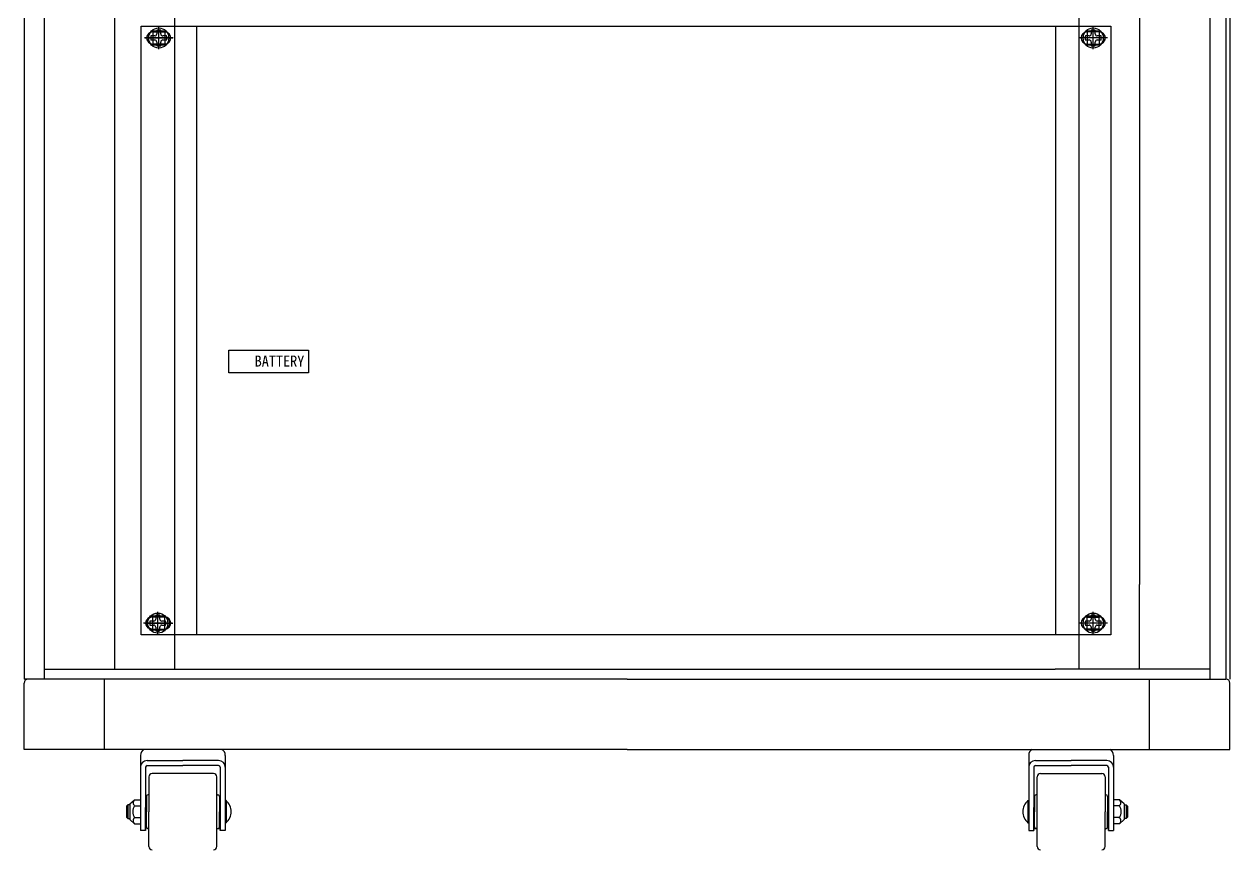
# Model space of a CAD drawing. Header units: millimetres. Extents: x 0 to 2521, y -5 to 594.
# Drawn here: x 2143.4 to 2171.69, y 333.28 to 352.65 of the extents above; entities that cross this region are included whole.
import ezdxf
from ezdxf.enums import TextEntityAlignment as Align

# ---------------------------------------------------------------- set-up
doc = ezdxf.new("R2010")
doc.units = ezdxf.units.MM
doc.header["$LTSCALE"] = 10
doc.layers.add('TT-WIRE-EQPM', color=2, linetype='Continuous')
doc.styles.add('굴림체', font='GulimChe.ttf')

msp = doc.modelspace()

# ---------------------------------------------------------------- linework, layer by layer
at = {"layer": 'TT-WIRE-EQPM'}
for p, q in [((2143.403, 421.53), (2143.403, 337.288)), ((2143.874, 421.436), (2143.874, 342.482)), ((2145.524, 421.2), (2145.524, 337.523)), ((2146.939, 337.523), (2146.939, 421.2)), ((2168.152, 337.523), (2168.152, 421.2)), ((2171.217, 421.436), (2171.217, 337.288)), ((2171.594, 421.436), (2171.594, 337.288)), ((2171.688, 421.436), (2171.688, 337.288)), ((2169.567, 419.715), (2169.567, 339.503)), ((2171.217, 419.715), (2171.217, 339.503)), ((2146.147, 338.322), (2146.147, 352.604)), ((2146.147, 352.604), (2168.897, 352.604)), ((2146.388, 352.496), (2146.735, 352.496)), ((2146.42, 352.515), (2146.42, 352.138)), ((2146.42, 352.468), (2146.703, 352.468)), ((2146.514, 352.509), (2146.514, 352.421)), ((2146.561, 352.062), (2146.561, 352.59)), ((2146.609, 352.421), (2146.609, 352.509)), ((2146.703, 352.515), (2146.703, 352.138)), ((2147.443, 352.604), (2147.443, 338.322)), ((2167.601, 352.604), (2167.601, 338.322)), ((2168.309, 352.496), (2168.656, 352.496)), ((2168.341, 352.515), (2168.341, 352.138)), ((2168.624, 352.468), (2168.341, 352.468)), ((2168.435, 352.509), (2168.435, 352.421)), ((2168.482, 352.062), (2168.482, 352.59)), ((2168.53, 352.421), (2168.53, 352.509)), ((2168.624, 352.515), (2168.624, 352.138)), ((2168.897, 352.604), (2168.897, 338.322)), ((2146.899, 352.326), (2146.224, 352.326)), ((2146.231, 352.326), (2146.891, 352.326)), ((2146.467, 352.373), (2146.379, 352.373)), ((2146.379, 352.279), (2146.467, 352.279)), ((2146.735, 352.157), (2146.388, 352.157)), ((2146.703, 352.185), (2146.42, 352.185)), ((2146.514, 352.232), (2146.514, 352.144)), ((2146.609, 352.144), (2146.609, 352.232)), ((2146.744, 352.373), (2146.656, 352.373)), ((2146.656, 352.279), (2146.744, 352.279)), ((2168.82, 352.326), (2168.145, 352.326)), ((2168.812, 352.326), (2168.152, 352.326)), ((2168.388, 352.373), (2168.3, 352.373)), ((2168.3, 352.279), (2168.388, 352.279)), ((2168.656, 352.157), (2168.309, 352.157)), ((2168.341, 352.185), (2168.624, 352.185)), ((2168.435, 352.232), (2168.435, 352.144)), ((2168.53, 352.144), (2168.53, 352.232)), ((2168.665, 352.373), (2168.577, 352.373)), ((2168.577, 352.279), (2168.665, 352.279)), ((2148.205, 345), (2150.076, 345)), ((2148.205, 344.474), (2148.205, 345)), ((2150.076, 345), (2150.076, 344.474)), ((2150.076, 344.474), (2148.205, 344.474)), ((2143.874, 342.482), (2143.874, 337.288)), ((2169.567, 337.523), (2169.567, 339.503)), ((2146.538, 338.337), (2146.538, 338.865)), ((2168.482, 338.337), (2168.482, 338.865)), ((2146.875, 338.601), (2146.201, 338.601)), ((2146.231, 338.601), (2146.891, 338.601)), ((2146.444, 338.648), (2146.355, 338.648)), ((2146.364, 338.77), (2146.712, 338.77)), ((2146.42, 338.412), (2146.42, 338.789)), ((2146.703, 338.742), (2146.42, 338.742)), ((2146.491, 338.783), (2146.491, 338.695)), ((2146.585, 338.695), (2146.585, 338.783)), ((2146.72, 338.648), (2146.632, 338.648)), ((2146.703, 338.412), (2146.703, 338.789)), ((2168.82, 338.601), (2168.145, 338.601)), ((2168.812, 338.601), (2168.152, 338.601)), ((2168.388, 338.648), (2168.3, 338.648)), ((2168.309, 338.77), (2168.656, 338.77)), ((2168.341, 338.412), (2168.341, 338.789)), ((2168.341, 338.742), (2168.624, 338.742)), ((2168.435, 338.783), (2168.435, 338.695)), ((2168.53, 338.695), (2168.53, 338.783)), ((2168.665, 338.648), (2168.577, 338.648)), ((2168.624, 338.412), (2168.624, 338.789)), ((2168.897, 338.322), (2146.147, 338.322)), ((2146.355, 338.553), (2146.444, 338.553)), ((2146.712, 338.431), (2146.364, 338.431)), ((2146.42, 338.459), (2146.703, 338.459)), ((2146.491, 338.506), (2146.491, 338.418)), ((2146.585, 338.418), (2146.585, 338.506)), ((2146.632, 338.553), (2146.72, 338.553)), ((2168.3, 338.553), (2168.388, 338.553)), ((2168.656, 338.431), (2168.309, 338.431)), ((2168.624, 338.459), (2168.341, 338.459)), ((2168.435, 338.506), (2168.435, 338.418)), ((2168.53, 338.418), (2168.53, 338.506)), ((2168.577, 338.553), (2168.665, 338.553)), ((2143.874, 337.523), (2167.587, 337.523)), ((2171.217, 337.523), (2167.587, 337.523)), ((2157.546, 337.288), (2143.403, 337.288)), ((2143.403, 335.638), (2143.403, 337.193)), ((2145.289, 335.638), (2145.289, 337.288)), ((2157.546, 337.288), (2171.594, 337.288)), ((2169.802, 335.638), (2169.802, 337.288)), ((2171.688, 335.638), (2171.688, 337.193)), ((2157.546, 335.638), (2143.403, 335.638)), ((2146.131, 335.497), (2146.131, 333.739)), ((2148.123, 335.497), (2148.123, 333.739)), ((2157.546, 335.638), (2171.688, 335.638)), ((2166.968, 335.497), (2166.968, 333.739)), ((2168.96, 335.497), (2168.96, 333.739)), ((2146.251, 335.218), (2146.251, 333.739)), ((2146.291, 335.377), (2147.127, 335.377)), ((2146.291, 335.258), (2147.127, 335.258)), ((2147.964, 335.377), (2147.127, 335.377)), ((2147.964, 335.258), (2147.127, 335.258)), ((2148.004, 335.218), (2148.004, 333.739)), ((2167.088, 335.218), (2167.088, 333.739)), ((2167.127, 335.377), (2167.964, 335.377)), ((2167.127, 335.258), (2167.964, 335.258)), ((2168.8, 335.377), (2167.964, 335.377)), ((2168.8, 335.258), (2167.964, 335.258)), ((2168.84, 335.218), (2168.84, 333.739)), ((2146.331, 334.993), (2146.331, 334.177)), ((2147.844, 335.073), (2146.41, 335.073)), ((2147.924, 333.36), (2147.924, 334.993)), ((2167.167, 333.36), (2167.167, 334.993)), ((2167.247, 335.073), (2168.681, 335.073)), ((2168.761, 334.993), (2168.761, 334.177)), ((2145.837, 334.336), (2145.805, 334.304)), ((2145.837, 334.336), (2145.837, 334.018)), ((2145.884, 334.336), (2145.837, 334.336)), ((2145.884, 334.364), (2145.996, 334.458)), ((2145.884, 334.364), (2145.884, 333.99)), ((2145.996, 334.458), (2146.131, 334.458)), ((2146.251, 334.336), (2146.271, 334.336)), ((2146.271, 334.535), (2146.271, 334.177)), ((2146.331, 334.575), (2146.311, 334.575)), ((2147.924, 334.575), (2147.944, 334.575)), ((2147.984, 334.535), (2147.984, 334.177)), ((2147.984, 334.336), (2148.004, 334.336)), ((2148.143, 334.436), (2148.123, 334.436)), ((2148.143, 334.436), (2148.143, 334.177)), ((2166.948, 334.436), (2166.948, 334.177)), ((2166.948, 334.436), (2166.968, 334.436)), ((2167.108, 334.336), (2167.088, 334.336)), ((2167.108, 334.535), (2167.108, 334.177)), ((2167.167, 334.575), (2167.147, 334.575)), ((2168.761, 334.575), (2168.78, 334.575)), ((2168.82, 334.535), (2168.82, 334.177)), ((2168.84, 334.336), (2168.82, 334.336)), ((2169.095, 334.458), (2168.96, 334.458)), ((2169.207, 334.364), (2169.095, 334.458)), ((2169.207, 334.364), (2169.207, 333.99)), ((2169.207, 334.336), (2169.254, 334.336)), ((2169.254, 334.336), (2169.286, 334.304)), ((2169.254, 334.336), (2169.254, 334.018)), ((2145.805, 334.304), (2145.805, 334.049)), ((2145.805, 334.049), (2145.837, 334.018)), ((2145.996, 334.317), (2146.131, 334.317)), ((2146.251, 333.739), (2146.251, 334.274)), ((2146.271, 333.818), (2146.271, 334.177)), ((2146.331, 333.36), (2146.331, 334.177)), ((2147.984, 333.818), (2147.984, 334.177)), ((2148.004, 333.739), (2148.004, 334.274)), ((2148.143, 334.177), (2148.143, 333.918)), ((2166.948, 334.177), (2166.948, 333.918)), ((2167.088, 333.739), (2167.088, 334.274)), ((2167.108, 333.818), (2167.108, 334.177)), ((2168.761, 333.36), (2168.761, 334.177)), ((2168.82, 333.818), (2168.82, 334.177)), ((2168.84, 333.739), (2168.84, 334.274)), ((2169.095, 334.317), (2168.96, 334.317)), ((2169.286, 334.049), (2169.254, 334.018)), ((2169.286, 334.304), (2169.286, 334.049)), ((2145.837, 334.018), (2145.884, 334.018)), ((2145.884, 333.99), (2145.996, 333.894)), ((2145.996, 334.037), (2146.131, 334.037)), ((2145.996, 333.894), (2146.131, 333.894)), ((2146.251, 334.018), (2146.271, 334.018)), ((2146.331, 333.779), (2146.311, 333.779)), ((2147.924, 333.779), (2147.944, 333.779)), ((2147.984, 334.018), (2148.004, 334.018)), ((2148.143, 333.918), (2148.123, 333.918)), ((2166.948, 333.918), (2166.968, 333.918)), ((2167.108, 334.018), (2167.088, 334.018)), ((2167.167, 333.779), (2167.147, 333.779)), ((2168.761, 333.779), (2168.78, 333.779)), ((2168.84, 334.018), (2168.82, 334.018)), ((2169.095, 334.037), (2168.96, 334.037)), ((2169.095, 333.894), (2168.96, 333.894)), ((2169.207, 333.99), (2169.095, 333.894)), ((2169.254, 334.018), (2169.207, 334.018)), ((2146.251, 333.739), (2146.131, 333.739)), ((2148.123, 333.739), (2148.004, 333.739)), ((2166.968, 333.739), (2167.088, 333.739)), ((2168.84, 333.739), (2168.96, 333.739))]:
    msp.add_line(p, q, dxfattribs=at)
for centre in [(2146.561, 352.326), (2168.482, 352.326), (2146.538, 338.601), (2168.482, 338.601)]:
    msp.add_circle(centre, 0.236, dxfattribs=at)
for centre, radius, start, end in [((2146.42, 352.326), 0.141, 90, 270), ((2146.42, 352.326), 0.141, 112.8854, 247.1146), ((2146.561, 352.326), 0.243, 135.6508, 224.3492), ((2146.561, 352.326), 0.189, 75.5225, 104.4775), ((2146.703, 352.326), 0.141, 270, 90), ((2146.561, 352.326), 0.243, 315.6508, 44.3492), ((2146.703, 352.326), 0.141, 292.8854, 67.1146), ((2168.341, 352.326), 0.141, 90, 270), ((2168.341, 352.326), 0.141, 112.8854, 247.1146), ((2168.482, 352.326), 0.243, 135.6508, 224.3492), ((2168.482, 352.326), 0.189, 75.5225, 104.4775), ((2168.624, 352.326), 0.141, 270, 90), ((2168.482, 352.326), 0.243, 315.6508, 44.3492), ((2168.624, 352.326), 0.141, 292.8854, 67.1146), ((2146.561, 352.326), 0.189, 165.5225, 194.4775), ((2146.467, 352.421), 0.0471, 270, 0), ((2146.467, 352.232), 0.0471, 360, 90), ((2146.656, 352.421), 0.0471, 180, 270), ((2146.656, 352.232), 0.0471, 90, 180), ((2146.561, 352.326), 0.189, 345.5225, 14.4775), ((2168.482, 352.326), 0.189, 165.5225, 194.4775), ((2168.388, 352.421), 0.0471, 270, 0), ((2168.388, 352.232), 0.0471, 360, 90), ((2168.577, 352.421), 0.0471, 180, 270), ((2168.577, 352.232), 0.0471, 90, 180), ((2168.482, 352.326), 0.189, 345.5225, 14.4775), ((2146.561, 352.326), 0.189, 255.5225, 284.4775), ((2168.482, 352.326), 0.189, 255.5225, 284.4775), ((2146.396, 338.601), 0.141, 112.8854, 247.1146), ((2146.42, 338.601), 0.141, 90, 270), ((2146.538, 338.601), 0.243, 135.6508, 224.3492), ((2146.538, 338.601), 0.189, 165.5225, 194.4775), ((2146.444, 338.695), 0.0471, 270, 0), ((2146.538, 338.601), 0.189, 75.5225, 104.4775), ((2146.632, 338.695), 0.0471, 180, 270), ((2146.703, 338.601), 0.141, 270, 90), ((2146.538, 338.601), 0.243, 315.6508, 44.3492), ((2146.538, 338.601), 0.189, 345.5225, 14.4775), ((2146.679, 338.601), 0.141, 292.8854, 67.1146), ((2168.341, 338.601), 0.141, 90, 270), ((2168.341, 338.601), 0.141, 112.8854, 247.1146), ((2168.482, 338.601), 0.243, 135.6508, 224.3492), ((2168.482, 338.601), 0.189, 165.5225, 194.4775), ((2168.388, 338.695), 0.0471, 270, 0), ((2168.482, 338.601), 0.189, 75.5225, 104.4775), ((2168.577, 338.695), 0.0471, 180, 270), ((2168.624, 338.601), 0.141, 270, 90), ((2168.482, 338.601), 0.243, 315.6508, 44.3492), ((2168.482, 338.601), 0.189, 345.5225, 14.4775), ((2168.624, 338.601), 0.141, 292.8854, 67.1146), ((2146.444, 338.506), 0.0471, 360, 90), ((2146.538, 338.601), 0.189, 255.5225, 284.4775), ((2146.632, 338.506), 0.0471, 90, 180), ((2168.388, 338.506), 0.0471, 360, 90), ((2168.482, 338.601), 0.189, 255.5225, 284.4775), ((2168.577, 338.506), 0.0471, 90, 180), ((2143.497, 337.193), 0.0943, 90, 180), ((2171.594, 337.193), 0.0943, 0, 90), ((2146.291, 335.497), 0.159, 117.88, 180), ((2147.964, 335.497), 0.159, 0, 62.12), ((2167.127, 335.497), 0.159, 117.88, 180), ((2168.8, 335.497), 0.159, 0, 62.12), ((2146.291, 335.218), 0.159, 90, 180), ((2146.291, 335.218), 0.0398, 90, 180), ((2147.964, 335.218), 0.159, 0, 90), ((2147.964, 335.218), 0.0398, 0, 90), ((2167.127, 335.218), 0.159, 90, 180), ((2167.127, 335.218), 0.0398, 90, 180), ((2168.8, 335.218), 0.159, 0, 90), ((2168.8, 335.218), 0.0398, 0, 90), ((2146.41, 334.993), 0.0797, 90, 180), ((2147.844, 334.993), 0.0797, 0, 90), ((2167.247, 334.993), 0.0797, 90, 180), ((2168.681, 334.993), 0.0797, 0, 90), ((2146.047, 334.387), 0.0866, 125.8989, 234.1011), ((2146.311, 334.535), 0.0398, 90, 180), ((2147.944, 334.535), 0.0398, 0, 90), ((2147.922, 334.177), 0.34, 310.4497, 49.5503), ((2167.169, 334.177), 0.34, 130.4497, 229.5503), ((2167.147, 334.535), 0.0398, 90, 180), ((2168.78, 334.535), 0.0398, 0, 90), ((2169.044, 334.387), 0.0866, 305.8989, 54.1011), ((2146.211, 334.177), 0.257, 146.8328, 213.1672), ((2168.88, 334.177), 0.257, 326.8328, 33.1672), ((2146.047, 333.966), 0.0866, 125.8989, 234.1011), ((2146.311, 333.818), 0.0398, 180, 270), ((2147.944, 333.818), 0.0398, 270, 0), ((2167.147, 333.818), 0.0398, 180, 270), ((2168.78, 333.818), 0.0398, 270, 0), ((2169.044, 333.966), 0.0866, 305.8989, 54.1011), ((2146.41, 333.36), 0.0797, 180, 270), ((2147.844, 333.36), 0.0797, 270, 0), ((2167.247, 333.36), 0.0797, 180, 270), ((2168.681, 333.36), 0.0797, 270, 0)]:
    msp.add_arc(centre, radius, start, end, dxfattribs=at)

# ---------------------------------------------------------------- texts
at = {"layer": 'TT-WIRE-EQPM', "style": '굴림체'}
msp.add_text('BATTERY', height=0.2574, dxfattribs=at).set_placement((2149.976, 344.619), align=Align.RIGHT)

doc.saveas('drawing.dxf')
